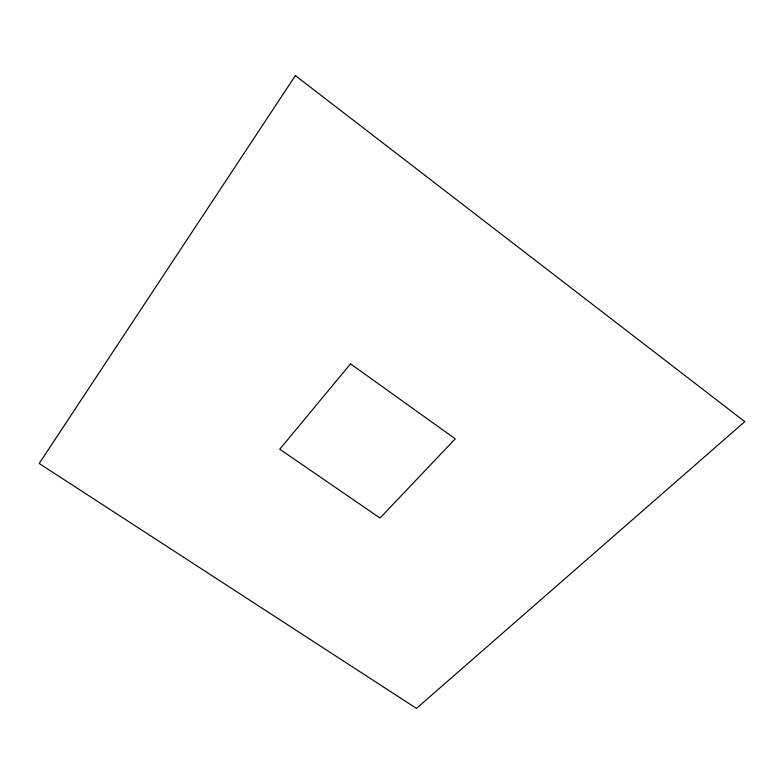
<?xml version="1.0" encoding="UTF-8"?>
<svg xmlns="http://www.w3.org/2000/svg" width="784" height="784" viewBox="0 0 784 784"><rect width="100%" height="100%" fill="white"/><g stroke="black" fill="none" stroke-linecap="round" stroke-linejoin="round"><path stroke-width="1.18" d="M295.372 75.597L39.2 463.491L416.451 708.403L744.8 421.635L295.372 75.597M350.526 363.854L279.761 449.222L380.024 518.028L455.259 438.815L350.526 363.854"/></g></svg>
